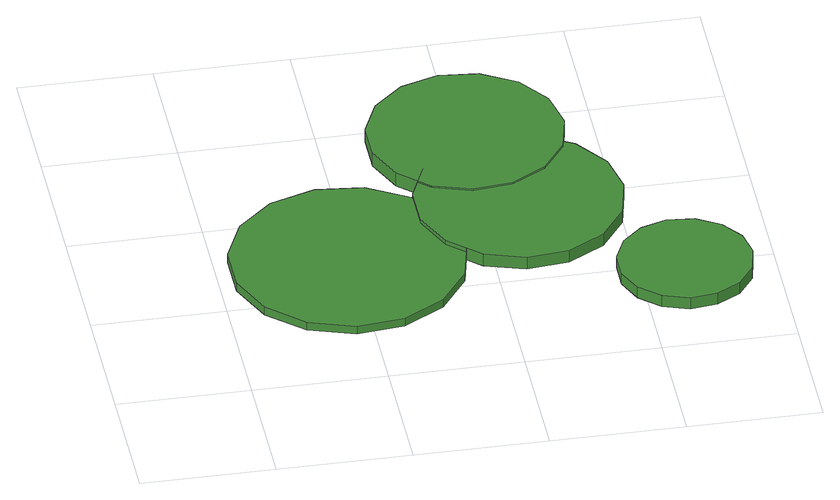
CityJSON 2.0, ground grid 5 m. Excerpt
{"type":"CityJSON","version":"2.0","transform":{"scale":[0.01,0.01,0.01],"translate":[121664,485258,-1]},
"CityObjects":{
"tree1":{"type":"SolitaryVegetationObject","attributes":{"function":"something"}},
"tree2":{"type":"SolitaryVegetationObject","attributes":{"function":"something"},"geometry":[{"type":"MultiSurface","lod":"1","boundaries":[[[0,1,2,3,4,5,6,7,8,9,10,11,12,13,14]],[[15,16,17,18,19,20,21,22,23,24,25,26,27,28,29]],[[0,29,28,1]],[[1,28,27,2]],[[2,27,26,3]],[[3,26,25,4]],[[4,25,24,5]],[[5,24,23,6]],[[6,23,22,7]],[[7,22,21,8]],[[8,21,20,9]],[[9,20,19,10]],[[10,19,18,11]],[[11,18,17,12]],[[12,17,16,13]],[[13,16,15,14]],[[14,15,29,0]]]}]},
"tree3":{"type":"SolitaryVegetationObject","attributes":{"function":"something"}},
"tree4":{"type":"SolitaryVegetationObject","attributes":{"function":"something"}},
"tree5":{"type":"SolitaryVegetationObject","attributes":{"function":"something"},"geometry":[{"type":"MultiSurface","lod":"1","boundaries":[[[30,31,32,33,34,35,36,37,38,39,40,41,42,43,44]],[[45,46,47,48,49,50,51,52,53,54,55,56,57,58,59]],[[30,59,58,31]],[[31,58,57,32]],[[32,57,56,33]],[[33,56,55,34]],[[34,55,54,35]],[[35,54,53,36]],[[36,53,52,37]],[[37,52,51,38]],[[38,51,50,39]],[[39,50,49,40]],[[40,49,48,41]],[[41,48,47,42]],[[42,47,46,43]],[[43,46,45,44]],[[44,45,59,30]]]}]},
"tree6":{"type":"SolitaryVegetationObject","attributes":{"function":"something"},"geometry":[{"type":"MultiSurface","lod":"1","boundaries":[[[60,61,62,63,64,65,66,67,68,69,70,71,72,73,74]],[[75,76,77,78,79,80,81,82,83,84,85,86,87,88,89]],[[60,89,88,61]],[[61,88,87,62]],[[62,87,86,63]],[[63,86,85,64]],[[64,85,84,65]],[[65,84,83,66]],[[66,83,82,67]],[[67,82,81,68]],[[68,81,80,69]],[[69,80,79,70]],[[70,79,78,71]],[[71,78,77,72]],[[72,77,76,73]],[[73,76,75,74]],[[74,75,89,60]]]}]},
"tree7":{"type":"SolitaryVegetationObject","attributes":{"function":"something"}},
"tree8":{"type":"SolitaryVegetationObject","attributes":{"function":"something"},"geometry":[{"type":"MultiSurface","lod":"1","boundaries":[[[90,91,92,93,94,95,96,97,98,99,100,101,102,103,104]],[[105,106,107,108,109,110,111,112,113,114,115,116,117,118,119]],[[90,119,118,91]],[[91,118,117,92]],[[92,117,116,93]],[[93,116,115,94]],[[94,115,114,95]],[[95,114,113,96]],[[96,113,112,97]],[[97,112,111,98]],[[98,111,110,99]],[[99,110,109,100]],[[100,109,108,101]],[[101,108,107,102]],[[102,107,106,103]],[[103,106,105,104]],[[104,105,119,90]]]}]},
"tree9":{"type":"SolitaryVegetationObject","attributes":{"function":"something"}}
},
"vertices":[
[913,708,36],[875,884,36],[769,1031,36],[612,1121,36],[433,1140,36],[261,1084,36],[127,963,36],[53,798,36],[53,617,36],[127,452,36],[261,331,36],[433,275,36],[612,294,36],[769,385,36],[875,531,36],[875,531,2],[769,385,2],[612,294,2],[433,275,2],[261,331,2],[127,452,2],[53,617,2],[53,798,2],[127,963,2],[261,1084,2],[433,1140,2],[612,1121,2],[769,1031,2],[875,884,2],[913,708,2],
[1531,948,52],[1498,1104,52],[1404,1233,52],[1266,1313,52],[1107,1330,52],[955,1280,52],[837,1174,52],[772,1028,52],[772,868,52],[837,722,52],[955,615,52],[1107,566,52],[1266,583,52],[1404,663,52],[1498,792,52],[1498,792,1],[1404,663,1],[1266,583,1],[1107,566,1],[955,615,1],[837,722,1],[772,868,1],[772,1028,1],[837,1174,1],[955,1280,1],[1107,1330,1],[1266,1313,1],[1404,1233,1],[1498,1104,1],[1531,948,1],
[1389,1372,58],[1358,1519,58],[1270,1640,58],[1139,1715,58],[990,1731,58],[847,1685,58],[735,1584,58],[674,1447,58],[674,1296,58],[735,1159,58],[847,1058,58],[990,1012,58],[1139,1028,58],[1270,1103,58],[1358,1224,58],[1358,1224,1],[1270,1103,1],[1139,1028,1],[990,1012,1],[847,1058,1],[735,1159,1],[674,1296,1],[674,1447,1],[735,1584,1],[847,1685,1],[990,1731,1],[1139,1715,1],[1270,1640,1],[1358,1519,1],[1389,1372,1],
[1917,466,49],[1896,567,49],[1835,650,49],[1746,702,49],[1643,713,49],[1545,681,49],[1468,612,49],[1426,518,49],[1426,414,49],[1468,320,49],[1545,251,49],[1643,219,49],[1746,230,49],[1835,281,49],[1896,365,49],[1896,365,1],[1835,281,1],[1746,230,1],[1643,219,1],[1545,251,1],[1468,320,1],[1426,414,1],[1426,518,1],[1468,612,1],[1545,681,1],[1643,713,1],[1746,702,1],[1835,650,1],[1896,567,1],[1917,466,1]
]}
